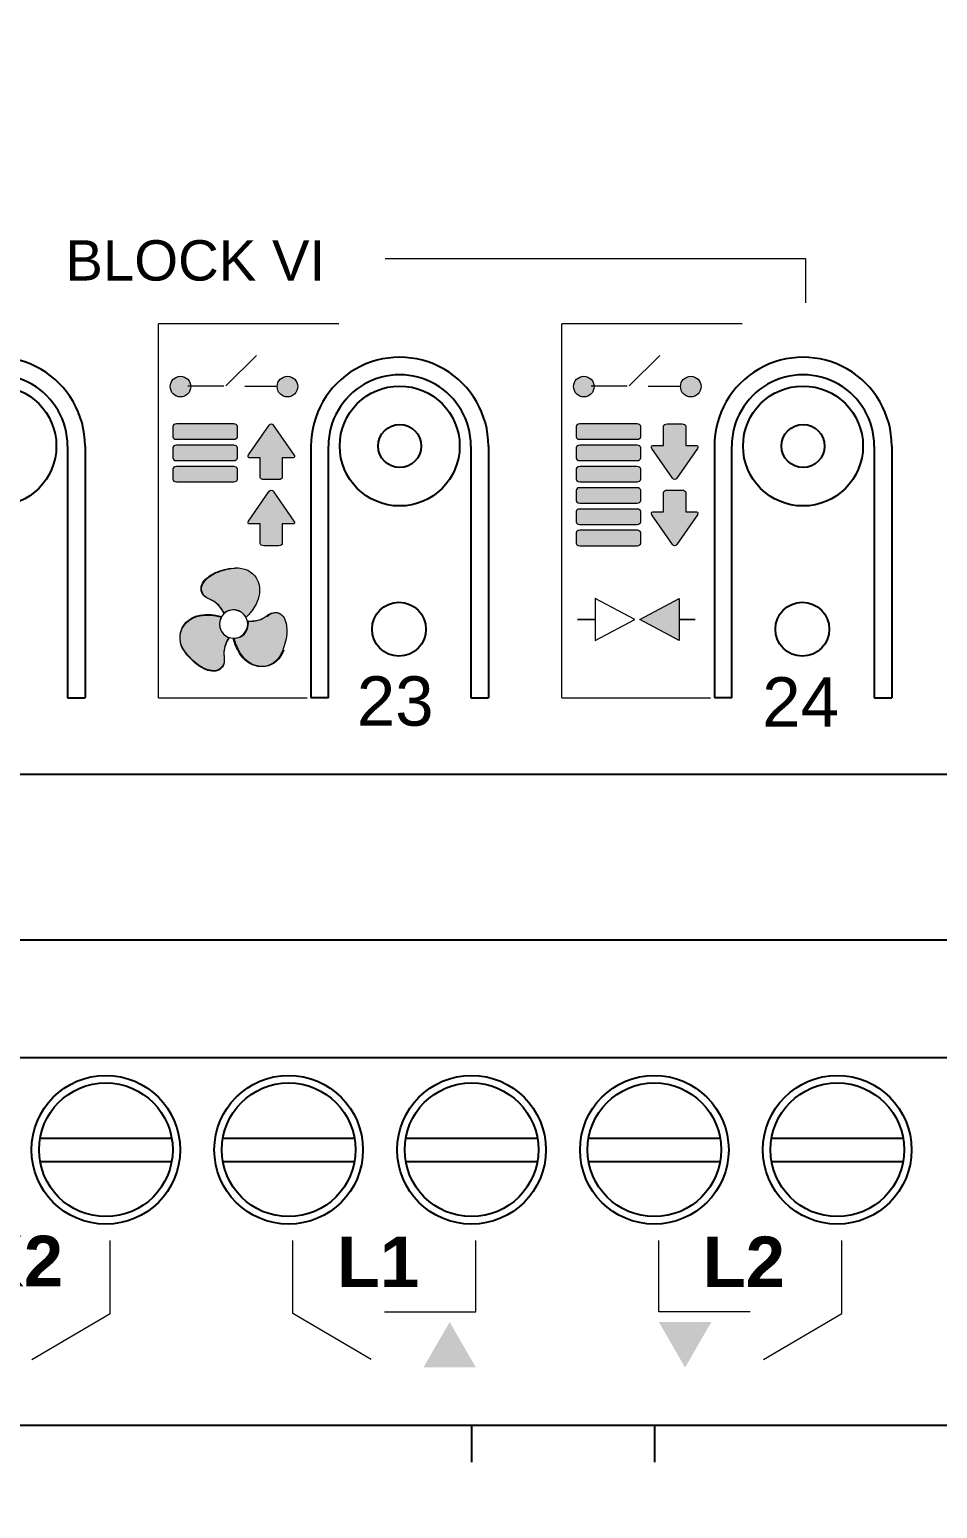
# Model space of a CAD drawing. Header units: millimetres. Extents: x -174 to 283928, y 1291 to 21053.
# Drawn here: x 10009.4 to 10040.9, y 20493.3 to 20544.6 of the extents above; entities that cross this region are included whole.
import ezdxf
from ezdxf.enums import TextEntityAlignment as Align

# ---------------------------------------------------------------- set-up
doc = ezdxf.new("R2010")
doc.units = ezdxf.units.MM
doc.layers.add('Enclosure', color=7, linetype='Continuous')
doc.layers.add('Serigraph', color=7, linetype='Continuous')
doc.styles.add('Arial Rounded', font='')
doc.styles.get("Standard").update_dxf_attribs({"font": 'arial.ttf'})
doc.styles.get('Arial Rounded').set_extended_font_data('Arial Rounded MT Bold')

# ---------------------------------------------------------------- blocks, each defined once
blk = doc.blocks.new('*U215')
at = {"ltscale": 2}
blk.add_lwpolyline([(0, 20), (0, -20), (840, -20), (840, 20), (0, 20)], dxfattribs=at)
for points in [[(690.234, 3), (706.234, 3, -0.414214), (708.234, 1), (708.234, -1, -0.414214), (706.234, -3), (690.234, -3, -0.414214), (688.234, -1), (688.234, 1, -0.414214)], [(715.234, 3), (731.234, 3, -0.414214), (733.234, 1), (733.234, -1, -0.414214), (731.234, -3), (715.234, -3, -0.414214), (713.234, -1), (713.234, 1, -0.414214)]]:
    blk.add_lwpolyline(points, format="xyb", close=True, dxfattribs=at)
blk = doc.blocks.new('ZIO-MB24_ENVOLVENTE')
at = {"layer": 'Enclosure'}
for p, q in [((155.617, -11.026), (155.617, -19.768)), ((156.223, -11.026), (156.223, -19.768)), ((164.066, -11.026), (164.066, -19.751)), ((164.673, -19.768), (164.672, -11.026)), ((169.617, -11.026), (169.617, -19.768)), ((170.223, -11.026), (170.224, -19.768)), ((178.066, -11.026), (178.066, -19.751)), ((178.673, -19.768), (178.672, -11.026)), ((183.617, -11.026), (183.617, -19.768)), ((184.223, -11.026), (184.223, -19.768)), ((211.6, -22.429), (0, -22.429)), ((190.547, -28.172), (9.504, -28.172)), ((9.504, -32.245), (190.547, -32.245)), ((0, -45), (211.6, -45))]:
    blk.add_line(p, q, dxfattribs=at)
at = {"layer": 'Enclosure', "lineweight": 25}
for p, q in [((155.617, -19.768), (156.223, -19.768)), ((164.673, -19.768), (164.066, -19.768)), ((169.617, -19.768), (170.224, -19.768)), ((178.673, -19.768), (178.066, -19.768)), ((183.617, -19.768), (184.223, -19.768))]:
    blk.add_line(p, q, dxfattribs=at)
at = {"layer": 'Enclosure'}
for points in [[(154.66, -35.046), (159.23, -35.046)], [(161.005, -35.046), (165.575, -35.046)], [(167.354, -35.046), (171.924, -35.046)], [(173.699, -35.046), (178.269, -35.046)], [(180.048, -35.046), (184.618, -35.046)], [(154.66, -35.852), (159.23, -35.852)], [(161.005, -35.852), (165.575, -35.852)], [(167.354, -35.852), (171.924, -35.852)], [(173.699, -35.852), (178.269, -35.852)], [(180.048, -35.852), (184.618, -35.852)]]:
    blk.add_lwpolyline(points, dxfattribs=at)
for centre, radius in [((153.145, -11.026), 2.081), ((167.145, -11.026), 2.081), ((181.145, -11.026), 2.081), ((167.145, -11.026), 0.746), ((181.145, -11.026), 0.746), ((167.12, -17.383), 0.936), ((181.12, -17.383), 0.936), ((156.945, -35.449), 2.58), ((156.945, -35.449), 2.32), ((163.29, -35.449), 2.58), ((163.29, -35.449), 2.32), ((169.639, -35.449), 2.58), ((169.639, -35.449), 2.32), ((175.984, -35.449), 2.58), ((175.984, -35.449), 2.32), ((182.333, -35.449), 2.58), ((182.333, -35.449), 2.32)]:
    blk.add_circle(centre, radius, dxfattribs=at)
for centre, radius, end in [((153.145, -11.026), 3.079, 179.9989), ((167.145, -11.026), 3.079, 179.9989), ((181.145, -11.026), 3.079, 179.9989), ((153.145, -11.026), 2.472, 180.0034), ((167.145, -11.026), 2.472, 180.0034), ((181.145, -11.026), 2.472, 180.0034)]:
    blk.add_arc(centre, radius, 359.9989, end, dxfattribs=at)
blk = doc.blocks.new('ZIO-MB24_SERIGRAFIA')
at = {"layer": 'Serigraph'}
h = blk.add_hatch(color=256, dxfattribs=at)
h.dxf.hatch_style = 1
h.paths.add_polyline_path([(159.892, -8.964, 1), (159.179, -8.964, 1)])
h = blk.add_hatch(color=256, dxfattribs=at)
h.dxf.hatch_style = 1
h.paths.add_polyline_path([(163.606, -8.964, 1), (162.893, -8.964, 1)])
h = blk.add_hatch(color=256, dxfattribs=at)
h.dxf.hatch_style = 1
h.paths.add_polyline_path([(173.892, -8.964, 1), (173.179, -8.964, 1)])
h = blk.add_hatch(color=256, dxfattribs=at)
h.dxf.hatch_style = 1
h.paths.add_polyline_path([(173.892, -8.964, 1), (173.179, -8.964, 1)])
h = blk.add_hatch(color=256, dxfattribs=at)
h.dxf.hatch_style = 1
h.paths.add_polyline_path([(177.606, -8.964, 1), (176.893, -8.964, 1)])
h = blk.add_hatch(color=256, dxfattribs=at)
h.dxf.hatch_style = 1
h.paths.add_polyline_path([(177.606, -8.964, 1), (176.893, -8.964, 1)])
h = blk.add_hatch(color=256, dxfattribs=at)
h.dxf.hatch_style = 2
edge = h.paths.add_edge_path()
edge.add_spline(control_points=[(159.392, -10.259), (159.324, -10.259), (159.268, -10.299), (159.268, -10.348), (159.268, -10.348), (159.268, -10.348), (159.268, -10.348), (159.268, -10.348), (159.268, -10.704), (159.268, -10.704), (159.268, -10.752), (159.324, -10.792), (159.392, -10.792), (159.392, -10.792), (159.392, -10.792), (159.392, -10.792), (159.392, -10.792), (161.386, -10.792), (161.386, -10.792), (161.454, -10.792), (161.511, -10.752), (161.511, -10.704), (161.511, -10.704), (161.511, -10.704), (161.511, -10.704), (161.511, -10.704), (161.511, -10.348), (161.511, -10.348), (161.511, -10.299), (161.454, -10.259), (161.386, -10.259), (161.386, -10.259), (161.386, -10.259), (161.386, -10.259), (161.386, -10.259), (159.392, -10.259), (159.392, -10.259)], knot_values=[0, 0, 0, 0, 1, 1, 1, 2, 2, 2, 3, 3, 3, 4, 4, 4, 5, 5, 5, 6, 6, 6, 7, 7, 7, 8, 8, 8, 9, 9, 9, 10, 10, 10, 11, 11, 11, 12, 12, 12, 12], degree=3, periodic=0)
h = blk.add_hatch(color=256, dxfattribs=at)
h.dxf.hatch_style = 2
edge = h.paths.add_edge_path()
edge.add_spline(control_points=[(163.475, -11.336), (163.475, -11.336), (162.758, -10.302), (162.758, -10.302), (162.719, -10.246), (162.656, -10.246), (162.618, -10.302), (162.618, -10.302), (161.9, -11.336), (161.9, -11.336), (161.865, -11.387), (161.877, -11.429), (161.925, -11.436), (161.925, -11.436), (162.304, -11.436), (162.304, -11.436), (162.304, -11.436), (162.304, -12.118), (162.304, -12.118), (162.304, -12.157), (162.362, -12.189), (162.432, -12.189), (162.432, -12.189), (162.943, -12.189), (162.943, -12.189), (163.013, -12.189), (163.071, -12.157), (163.071, -12.118), (163.071, -12.118), (163.071, -11.436), (163.071, -11.436), (163.071, -11.436), (163.45, -11.436), (163.45, -11.436), (163.498, -11.429), (163.51, -11.387), (163.475, -11.336)], knot_values=[0, 0, 0, 0, 1, 1, 1, 2, 2, 2, 3, 3, 3, 4, 4, 4, 5, 5, 5, 6, 6, 6, 7, 7, 7, 8, 8, 8, 9, 9, 9, 10, 10, 10, 11, 11, 11, 12, 12, 12, 12], degree=3, periodic=0)
h = blk.add_hatch(color=256, dxfattribs=at)
h.dxf.hatch_style = 2
edge = h.paths.add_edge_path()
edge.add_spline(control_points=[(173.392, -10.259), (173.324, -10.259), (173.267, -10.299), (173.267, -10.348), (173.267, -10.348), (173.267, -10.348), (173.267, -10.348), (173.267, -10.348), (173.267, -10.704), (173.267, -10.704), (173.267, -10.752), (173.324, -10.792), (173.392, -10.792), (173.392, -10.792), (173.392, -10.792), (173.392, -10.792), (173.392, -10.792), (175.386, -10.792), (175.386, -10.792), (175.454, -10.792), (175.511, -10.752), (175.511, -10.704), (175.511, -10.704), (175.511, -10.704), (175.511, -10.704), (175.511, -10.704), (175.511, -10.348), (175.511, -10.348), (175.511, -10.299), (175.454, -10.259), (175.386, -10.259), (175.386, -10.259), (175.386, -10.259), (175.386, -10.259), (175.386, -10.259), (173.392, -10.259), (173.392, -10.259)], knot_values=[0, 0, 0, 0, 1, 1, 1, 2, 2, 2, 3, 3, 3, 4, 4, 4, 5, 5, 5, 6, 6, 6, 7, 7, 7, 8, 8, 8, 9, 9, 9, 10, 10, 10, 11, 11, 11, 12, 12, 12, 12], degree=3, periodic=0)
h = blk.add_hatch(color=256, dxfattribs=at)
h.dxf.hatch_style = 2
edge = h.paths.add_edge_path()
edge.add_spline(control_points=[(175.902, -11.113), (175.902, -11.113), (176.619, -12.147), (176.619, -12.147), (176.658, -12.202), (176.721, -12.202), (176.759, -12.147), (176.759, -12.147), (177.477, -11.113), (177.477, -11.113), (177.512, -11.062), (177.5, -11.019), (177.452, -11.013), (177.452, -11.013), (177.072, -11.013), (177.072, -11.013), (177.072, -11.013), (177.072, -10.33), (177.072, -10.33), (177.072, -10.292), (177.015, -10.26), (176.945, -10.26), (176.945, -10.26), (176.434, -10.26), (176.434, -10.26), (176.364, -10.26), (176.306, -10.292), (176.306, -10.33), (176.306, -10.33), (176.306, -11.013), (176.306, -11.013), (176.306, -11.013), (175.927, -11.013), (175.927, -11.013), (175.879, -11.019), (175.867, -11.062), (175.902, -11.113)], knot_values=[0, 0, 0, 0, 1, 1, 1, 2, 2, 2, 3, 3, 3, 4, 4, 4, 5, 5, 5, 6, 6, 6, 7, 7, 7, 8, 8, 8, 9, 9, 9, 10, 10, 10, 11, 11, 11, 12, 12, 12, 12], degree=3, periodic=0)
h = blk.add_hatch(color=256, dxfattribs=at)
h.dxf.hatch_style = 2
edge = h.paths.add_edge_path()
edge.add_spline(control_points=[(159.392, -10.998), (159.324, -10.998), (159.268, -11.038), (159.268, -11.087), (159.268, -11.087), (159.268, -11.087), (159.268, -11.087), (159.268, -11.087), (159.268, -11.442), (159.268, -11.442), (159.268, -11.491), (159.324, -11.531), (159.392, -11.531), (159.392, -11.531), (159.392, -11.531), (159.392, -11.531), (159.392, -11.531), (161.386, -11.531), (161.386, -11.531), (161.454, -11.531), (161.511, -11.491), (161.511, -11.442), (161.511, -11.442), (161.511, -11.442), (161.511, -11.442), (161.511, -11.442), (161.511, -11.087), (161.511, -11.087), (161.511, -11.038), (161.454, -10.998), (161.386, -10.998), (161.386, -10.998), (161.386, -10.998), (161.386, -10.998), (161.386, -10.998), (159.392, -10.998), (159.392, -10.998)], knot_values=[0, 0, 0, 0, 1, 1, 1, 2, 2, 2, 3, 3, 3, 4, 4, 4, 5, 5, 5, 6, 6, 6, 7, 7, 7, 8, 8, 8, 9, 9, 9, 10, 10, 10, 11, 11, 11, 12, 12, 12, 12], degree=3, periodic=0)
h = blk.add_hatch(color=256, dxfattribs=at)
h.dxf.hatch_style = 2
edge = h.paths.add_edge_path()
edge.add_spline(control_points=[(173.392, -10.998), (173.324, -10.998), (173.267, -11.038), (173.267, -11.087), (173.267, -11.087), (173.267, -11.087), (173.267, -11.087), (173.267, -11.087), (173.267, -11.442), (173.267, -11.442), (173.267, -11.491), (173.324, -11.531), (173.392, -11.531), (173.392, -11.531), (173.392, -11.531), (173.392, -11.531), (173.392, -11.531), (175.386, -11.531), (175.386, -11.531), (175.454, -11.531), (175.511, -11.491), (175.511, -11.442), (175.511, -11.442), (175.511, -11.442), (175.511, -11.442), (175.511, -11.442), (175.511, -11.087), (175.511, -11.087), (175.511, -11.038), (175.454, -10.998), (175.386, -10.998), (175.386, -10.998), (175.386, -10.998), (175.386, -10.998), (175.386, -10.998), (173.392, -10.998), (173.392, -10.998)], knot_values=[0, 0, 0, 0, 1, 1, 1, 2, 2, 2, 3, 3, 3, 4, 4, 4, 5, 5, 5, 6, 6, 6, 7, 7, 7, 8, 8, 8, 9, 9, 9, 10, 10, 10, 11, 11, 11, 12, 12, 12, 12], degree=3, periodic=0)
h = blk.add_hatch(color=256, dxfattribs=at)
h.dxf.hatch_style = 2
edge = h.paths.add_edge_path()
edge.add_spline(control_points=[(159.392, -11.736), (159.324, -11.736), (159.268, -11.776), (159.268, -11.825), (159.268, -11.825), (159.268, -11.825), (159.268, -11.825), (159.268, -11.825), (159.268, -12.18), (159.268, -12.18), (159.268, -12.229), (159.324, -12.269), (159.392, -12.269), (159.392, -12.269), (159.392, -12.269), (159.392, -12.269), (159.392, -12.269), (161.386, -12.269), (161.386, -12.269), (161.454, -12.269), (161.511, -12.229), (161.511, -12.18), (161.511, -12.18), (161.511, -12.18), (161.511, -12.18), (161.511, -12.18), (161.511, -11.825), (161.511, -11.825), (161.511, -11.776), (161.454, -11.736), (161.386, -11.736), (161.386, -11.736), (161.386, -11.736), (161.386, -11.736), (161.386, -11.736), (159.392, -11.736), (159.392, -11.736)], knot_values=[0, 0, 0, 0, 1, 1, 1, 2, 2, 2, 3, 3, 3, 4, 4, 4, 5, 5, 5, 6, 6, 6, 7, 7, 7, 8, 8, 8, 9, 9, 9, 10, 10, 10, 11, 11, 11, 12, 12, 12, 12], degree=3, periodic=0)
h = blk.add_hatch(color=256, dxfattribs=at)
h.dxf.hatch_style = 2
edge = h.paths.add_edge_path()
edge.add_spline(control_points=[(173.392, -11.736), (173.324, -11.736), (173.267, -11.776), (173.267, -11.825), (173.267, -11.825), (173.267, -11.825), (173.267, -11.825), (173.267, -11.825), (173.267, -12.18), (173.267, -12.18), (173.267, -12.229), (173.324, -12.269), (173.392, -12.269), (173.392, -12.269), (173.392, -12.269), (173.392, -12.269), (173.392, -12.269), (175.386, -12.269), (175.386, -12.269), (175.454, -12.269), (175.511, -12.229), (175.511, -12.18), (175.511, -12.18), (175.511, -12.18), (175.511, -12.18), (175.511, -12.18), (175.511, -11.825), (175.511, -11.825), (175.511, -11.776), (175.454, -11.736), (175.386, -11.736), (175.386, -11.736), (175.386, -11.736), (175.386, -11.736), (175.386, -11.736), (173.392, -11.736), (173.392, -11.736)], knot_values=[0, 0, 0, 0, 1, 1, 1, 2, 2, 2, 3, 3, 3, 4, 4, 4, 5, 5, 5, 6, 6, 6, 7, 7, 7, 8, 8, 8, 9, 9, 9, 10, 10, 10, 11, 11, 11, 12, 12, 12, 12], degree=3, periodic=0)
h = blk.add_hatch(color=256, dxfattribs=at)
h.dxf.hatch_style = 2
edge = h.paths.add_edge_path()
edge.add_spline(control_points=[(163.475, -13.632), (163.475, -13.632), (162.758, -12.598), (162.758, -12.598), (162.719, -12.542), (162.656, -12.542), (162.618, -12.598), (162.618, -12.598), (161.9, -13.632), (161.9, -13.632), (161.865, -13.683), (161.877, -13.726), (161.925, -13.732), (161.925, -13.732), (162.304, -13.732), (162.304, -13.732), (162.304, -13.732), (162.304, -14.415), (162.304, -14.415), (162.304, -14.454), (162.362, -14.485), (162.432, -14.485), (162.432, -14.485), (162.943, -14.485), (162.943, -14.485), (163.013, -14.485), (163.071, -14.454), (163.071, -14.415), (163.071, -14.415), (163.071, -13.732), (163.071, -13.732), (163.071, -13.732), (163.45, -13.732), (163.45, -13.732), (163.498, -13.726), (163.51, -13.683), (163.475, -13.632)], knot_values=[0, 0, 0, 0, 1, 1, 1, 2, 2, 2, 3, 3, 3, 4, 4, 4, 5, 5, 5, 6, 6, 6, 7, 7, 7, 8, 8, 8, 9, 9, 9, 10, 10, 10, 11, 11, 11, 12, 12, 12, 12], degree=3, periodic=0)
h = blk.add_hatch(color=256, dxfattribs=at)
h.dxf.hatch_style = 2
edge = h.paths.add_edge_path()
edge.add_spline(control_points=[(173.392, -12.475), (173.324, -12.475), (173.267, -12.515), (173.267, -12.564), (173.267, -12.564), (173.267, -12.564), (173.267, -12.564), (173.267, -12.564), (173.267, -12.919), (173.267, -12.919), (173.267, -12.968), (173.324, -13.008), (173.392, -13.008), (173.392, -13.008), (173.392, -13.008), (173.392, -13.008), (173.392, -13.008), (175.386, -13.008), (175.386, -13.008), (175.454, -13.008), (175.511, -12.968), (175.511, -12.919), (175.511, -12.919), (175.511, -12.919), (175.511, -12.919), (175.511, -12.919), (175.511, -12.564), (175.511, -12.564), (175.511, -12.515), (175.454, -12.475), (175.386, -12.475), (175.386, -12.475), (175.386, -12.475), (175.386, -12.475), (175.386, -12.475), (173.392, -12.475), (173.392, -12.475)], knot_values=[0, 0, 0, 0, 1, 1, 1, 2, 2, 2, 3, 3, 3, 4, 4, 4, 5, 5, 5, 6, 6, 6, 7, 7, 7, 8, 8, 8, 9, 9, 9, 10, 10, 10, 11, 11, 11, 12, 12, 12, 12], degree=3, periodic=0)
h = blk.add_hatch(color=256, dxfattribs=at)
h.dxf.hatch_style = 2
edge = h.paths.add_edge_path()
edge.add_spline(control_points=[(175.902, -13.409), (175.902, -13.409), (176.619, -14.443), (176.619, -14.443), (176.658, -14.499), (176.721, -14.499), (176.759, -14.443), (176.759, -14.443), (177.477, -13.409), (177.477, -13.409), (177.512, -13.358), (177.5, -13.315), (177.452, -13.309), (177.452, -13.309), (177.072, -13.309), (177.072, -13.309), (177.072, -13.309), (177.072, -12.626), (177.072, -12.626), (177.072, -12.588), (177.015, -12.556), (176.945, -12.556), (176.945, -12.556), (176.434, -12.556), (176.434, -12.556), (176.364, -12.556), (176.306, -12.588), (176.306, -12.626), (176.306, -12.626), (176.306, -13.309), (176.306, -13.309), (176.306, -13.309), (175.927, -13.309), (175.927, -13.309), (175.879, -13.315), (175.867, -13.358), (175.902, -13.409)], knot_values=[0, 0, 0, 0, 1, 1, 1, 2, 2, 2, 3, 3, 3, 4, 4, 4, 5, 5, 5, 6, 6, 6, 7, 7, 7, 8, 8, 8, 9, 9, 9, 10, 10, 10, 11, 11, 11, 12, 12, 12, 12], degree=3, periodic=0)
h = blk.add_hatch(color=256, dxfattribs=at)
h.dxf.hatch_style = 2
edge = h.paths.add_edge_path()
edge.add_spline(control_points=[(173.392, -13.213), (173.324, -13.213), (173.267, -13.253), (173.267, -13.302), (173.267, -13.302), (173.267, -13.302), (173.267, -13.302), (173.267, -13.302), (173.267, -13.657), (173.267, -13.657), (173.267, -13.706), (173.324, -13.746), (173.392, -13.746), (173.392, -13.746), (173.392, -13.746), (173.392, -13.746), (173.392, -13.746), (175.386, -13.746), (175.386, -13.746), (175.454, -13.746), (175.511, -13.706), (175.511, -13.657), (175.511, -13.657), (175.511, -13.657), (175.511, -13.657), (175.511, -13.657), (175.511, -13.302), (175.511, -13.302), (175.511, -13.253), (175.454, -13.213), (175.386, -13.213), (175.386, -13.213), (175.386, -13.213), (175.386, -13.213), (175.386, -13.213), (173.392, -13.213), (173.392, -13.213)], knot_values=[0, 0, 0, 0, 1, 1, 1, 2, 2, 2, 3, 3, 3, 4, 4, 4, 5, 5, 5, 6, 6, 6, 7, 7, 7, 8, 8, 8, 9, 9, 9, 10, 10, 10, 11, 11, 11, 12, 12, 12, 12], degree=3, periodic=0)
h = blk.add_hatch(color=256, dxfattribs=at)
h.dxf.hatch_style = 2
edge = h.paths.add_edge_path()
edge.add_spline(control_points=[(173.392, -13.951), (173.324, -13.951), (173.267, -13.992), (173.267, -14.04), (173.267, -14.04), (173.267, -14.04), (173.267, -14.04), (173.267, -14.04), (173.267, -14.396), (173.267, -14.396), (173.267, -14.445), (173.324, -14.485), (173.392, -14.485), (173.392, -14.485), (173.392, -14.485), (173.392, -14.485), (173.392, -14.485), (175.386, -14.485), (175.386, -14.485), (175.454, -14.485), (175.511, -14.445), (175.511, -14.396), (175.511, -14.396), (175.511, -14.396), (175.511, -14.396), (175.511, -14.396), (175.511, -14.04), (175.511, -14.04), (175.511, -13.992), (175.454, -13.951), (175.386, -13.951), (175.386, -13.951), (175.386, -13.951), (175.386, -13.951), (175.386, -13.951), (173.392, -13.951), (173.392, -13.951)], knot_values=[0, 0, 0, 0, 1, 1, 1, 2, 2, 2, 3, 3, 3, 4, 4, 4, 5, 5, 5, 6, 6, 6, 7, 7, 7, 8, 8, 8, 9, 9, 9, 10, 10, 10, 11, 11, 11, 12, 12, 12, 12], degree=3, periodic=0)
h = blk.add_hatch(color=256, dxfattribs=at)
h.dxf.hatch_style = 2
edge = h.paths.add_edge_path()
edge.add_spline(control_points=[(161.034, -16.819), (160.954, -16.654), (160.834, -16.511), (160.702, -16.423), (160.663, -16.398), (160.618, -16.377), (160.57, -16.355), (160.445, -16.295), (160.304, -16.229), (160.258, -16.052), (160.236, -15.964), (160.251, -15.873), (160.303, -15.784), (160.392, -15.629), (160.571, -15.513), (160.669, -15.459), (160.864, -15.351), (161.092, -15.299), (161.291, -15.265), (161.623, -15.205), (161.917, -15.3), (162.096, -15.526), (162.157, -15.602), (162.208, -15.703), (162.236, -15.801), (162.321, -16.102), (162.211, -16.387), (162.103, -16.574), (162.055, -16.656), (161.999, -16.735), (161.935, -16.81), (161.887, -16.864), (161.842, -16.913), (161.797, -16.956), (161.797, -16.956), (161.653, -16.73), (161.428, -16.716), (161.224, -16.703), (161.034, -16.819), (161.034, -16.819)], knot_values=[0, 0, 0, 0, 1, 1, 1, 2, 2, 2, 3, 3, 3, 4, 4, 4, 5, 5, 5, 6, 6, 6, 7, 7, 7, 8, 8, 8, 9, 9, 9, 10, 10, 10, 11, 11, 11, 12, 12, 12, 13, 13, 13, 13], degree=3, periodic=0)
h = blk.add_hatch(color=256, dxfattribs=at)
h.dxf.hatch_style = 2
h.paths.add_polyline_path([(176.85, -16.322), (176.85, -17.771), (175.479, -17.047)])
h = blk.add_hatch(color=256, dxfattribs=at)
h.dxf.hatch_style = 2
edge = h.paths.add_edge_path()
edge.add_spline(control_points=[(161.219, -17.694), (161.116, -17.847), (161.052, -18.021), (161.042, -18.18), (161.04, -18.226), (161.044, -18.276), (161.049, -18.329), (161.06, -18.467), (161.073, -18.622), (160.942, -18.75), (160.877, -18.813), (160.791, -18.845), (160.688, -18.845), (160.509, -18.845), (160.319, -18.748), (160.223, -18.691), (160.033, -18.576), (159.874, -18.404), (159.745, -18.249), (159.527, -17.992), (159.461, -17.689), (159.568, -17.421), (159.604, -17.331), (159.665, -17.236), (159.736, -17.163), (159.954, -16.938), (160.256, -16.892), (160.472, -16.892), (160.567, -16.892), (160.663, -16.901), (160.76, -16.919), (160.831, -16.933), (160.897, -16.948), (160.956, -16.966), (160.956, -16.966), (160.832, -17.204), (160.932, -17.406), (161.023, -17.588), (161.219, -17.694), (161.219, -17.694)], knot_values=[0, 0, 0, 0, 1, 1, 1, 2, 2, 2, 3, 3, 3, 4, 4, 4, 5, 5, 5, 6, 6, 6, 7, 7, 7, 8, 8, 8, 9, 9, 9, 10, 10, 10, 11, 11, 11, 12, 12, 12, 13, 13, 13, 13], degree=3, periodic=0)
h = blk.add_hatch(color=256, dxfattribs=at)
h.dxf.hatch_style = 2
edge = h.paths.add_edge_path()
edge.add_spline(control_points=[(161.884, -17.097), (162.068, -17.11), (162.251, -17.078), (162.394, -17.007), (162.435, -16.986), (162.476, -16.958), (162.519, -16.927), (162.633, -16.849), (162.761, -16.759), (162.937, -16.808), (163.025, -16.834), (163.095, -16.892), (163.147, -16.981), (163.236, -17.136), (163.247, -17.349), (163.245, -17.461), (163.241, -17.683), (163.172, -17.907), (163.102, -18.096), (162.988, -18.413), (162.759, -18.622), (162.473, -18.663), (162.377, -18.678), (162.265, -18.671), (162.165, -18.647), (161.862, -18.57), (161.671, -18.332), (161.563, -18.145), (161.515, -18.063), (161.475, -17.974), (161.442, -17.882), (161.419, -17.813), (161.399, -17.749), (161.385, -17.688), (161.385, -17.688), (161.653, -17.677), (161.778, -17.489), (161.89, -17.319), (161.884, -17.097), (161.884, -17.097)], knot_values=[0, 0, 0, 0, 1, 1, 1, 2, 2, 2, 3, 3, 3, 4, 4, 4, 5, 5, 5, 6, 6, 6, 7, 7, 7, 8, 8, 8, 9, 9, 9, 10, 10, 10, 11, 11, 11, 12, 12, 12, 13, 13, 13, 13], degree=3, periodic=0)
h = blk.add_hatch(color=256, dxfattribs=at)
h.dxf.hatch_style = 2
h.paths.add_polyline_path([(167.968, -43.003), (168.879, -41.424), (169.79, -43.003)])
h = blk.add_hatch(color=256, dxfattribs=at)
h.dxf.hatch_style = 2
h.paths.add_polyline_path([(176.139, -41.425), (177.05, -43.004), (177.962, -41.425)])
at = {"layer": 'Serigraph', "lineweight": 9}
for p, q in [((166.635, -4.521), (181.225, -4.521)), ((181.225, -4.521), (181.225, -6.063)), ((165.034, -6.79), (158.772, -6.79)), ((158.772, -19.768), (158.772, -6.79)), ((179.034, -6.79), (172.772, -6.79)), ((172.772, -19.768), (172.772, -6.79)), ((158.772, -19.768), (163.934, -19.768)), ((172.772, -19.768), (177.934, -19.768))]:
    blk.add_line(p, q, dxfattribs=at)
at = {"layer": 'Serigraph', "lineweight": 18}
for p, q in [((162.175, -7.881), (161.114, -8.942)), ((176.175, -7.881), (175.114, -8.942)), ((176.175, -7.881), (175.114, -8.942)), ((161.036, -8.954), (159.786, -8.954)), ((162.893, -8.964), (161.769, -8.964)), ((175.036, -8.954), (173.786, -8.954)), ((175.036, -8.954), (173.786, -8.954)), ((176.893, -8.964), (175.769, -8.964)), ((176.893, -8.964), (175.769, -8.964)), ((157.09, -41.133), (157.09, -38.595)), ((163.438, -41.133), (163.438, -38.595)), ((169.79, -41.071), (169.79, -38.595)), ((176.138, -41.071), (176.138, -38.595)), ((182.49, -41.133), (182.49, -38.595)), ((154.374, -42.732), (157.09, -41.133)), ((166.154, -42.732), (163.438, -41.133)), ((166.614, -41.071), (169.79, -41.071)), ((179.314, -41.071), (176.138, -41.071)), ((179.774, -42.732), (182.49, -41.133))]:
    blk.add_line(p, q, dxfattribs=at)
at = {"layer": 'Serigraph', "lineweight": 0}
for p, q in [((173.933, -16.322), (173.933, -17.771)), ((175.305, -17.047), (173.933, -16.322)), ((175.479, -17.047), (176.85, -16.322)), ((176.85, -16.322), (176.85, -17.771)), ((161.052, -16.83), (161.052, -16.83)), ((161.884, -17.117), (161.884, -17.117)), ((173.359, -17.046), (173.321, -17.046)), ((173.321, -17.046), (173.358, -17.046)), ((173.358, -17.046), (173.933, -17.046)), ((173.933, -17.046), (173.359, -17.046)), ((173.933, -17.771), (175.305, -17.047)), ((176.85, -17.771), (175.479, -17.047)), ((177.404, -17.046), (176.85, -17.046)), ((176.85, -17.046), (177.406, -17.046))]:
    blk.add_line(p, q, dxfattribs=at)
at = {"layer": 'Serigraph', "lineweight": 5}
for centre in [(159.536, -8.964), (163.249, -8.964), (173.536, -8.964), (173.536, -8.964), (177.249, -8.964), (177.249, -8.964)]:
    blk.add_circle(centre, 0.357, dxfattribs=at)
at = {"layer": 'Serigraph', "lineweight": 0}
for points in [[(159.392, -10.259), (159.324, -10.259), (159.268, -10.299), (159.268, -10.348)], [(161.386, -10.259), (161.386, -10.259), (159.392, -10.259), (159.392, -10.259)], [(161.511, -10.348), (161.511, -10.299), (161.454, -10.259), (161.386, -10.259)], [(173.392, -10.259), (173.324, -10.259), (173.267, -10.299), (173.267, -10.348)], [(175.386, -10.259), (175.386, -10.259), (173.392, -10.259), (173.392, -10.259)], [(175.511, -10.348), (175.511, -10.299), (175.454, -10.259), (175.386, -10.259)], [(159.268, -10.348), (159.268, -10.348), (159.268, -10.704), (159.268, -10.704)], [(159.268, -10.704), (159.268, -10.752), (159.324, -10.792), (159.392, -10.792)], [(161.386, -10.792), (161.454, -10.792), (161.511, -10.752), (161.511, -10.704)], [(161.511, -10.704), (161.511, -10.704), (161.511, -10.348), (161.511, -10.348)], [(173.267, -10.348), (173.267, -10.348), (173.267, -10.704), (173.267, -10.704)], [(173.267, -10.704), (173.267, -10.752), (173.324, -10.792), (173.392, -10.792)], [(175.386, -10.792), (175.454, -10.792), (175.511, -10.752), (175.511, -10.704)], [(175.511, -10.704), (175.511, -10.704), (175.511, -10.348), (175.511, -10.348)], [(159.392, -10.998), (159.324, -10.998), (159.268, -11.038), (159.268, -11.087)], [(159.268, -11.087), (159.268, -11.087), (159.268, -11.442), (159.268, -11.442)], [(159.392, -10.792), (159.392, -10.792), (161.386, -10.792), (161.386, -10.792)], [(161.386, -10.998), (161.386, -10.998), (159.392, -10.998), (159.392, -10.998)], [(161.511, -11.087), (161.511, -11.038), (161.454, -10.998), (161.386, -10.998)], [(161.511, -11.442), (161.511, -11.442), (161.511, -11.087), (161.511, -11.087)], [(173.392, -10.998), (173.324, -10.998), (173.267, -11.038), (173.267, -11.087)], [(173.267, -11.087), (173.267, -11.087), (173.267, -11.442), (173.267, -11.442)], [(173.392, -10.792), (173.392, -10.792), (175.386, -10.792), (175.386, -10.792)], [(175.386, -10.998), (175.386, -10.998), (173.392, -10.998), (173.392, -10.998)], [(175.511, -11.087), (175.511, -11.038), (175.454, -10.998), (175.386, -10.998)], [(175.511, -11.442), (175.511, -11.442), (175.511, -11.087), (175.511, -11.087)], [(159.268, -11.442), (159.268, -11.491), (159.324, -11.531), (159.392, -11.531)], [(159.392, -11.736), (159.324, -11.736), (159.268, -11.776), (159.268, -11.825)], [(159.392, -11.531), (159.392, -11.531), (161.386, -11.531), (161.386, -11.531)], [(161.386, -11.736), (161.386, -11.736), (159.392, -11.736), (159.392, -11.736)], [(161.386, -11.531), (161.454, -11.531), (161.511, -11.491), (161.511, -11.442)], [(161.511, -11.825), (161.511, -11.776), (161.454, -11.736), (161.386, -11.736)], [(173.267, -11.442), (173.267, -11.491), (173.324, -11.531), (173.392, -11.531)], [(173.392, -11.736), (173.324, -11.736), (173.267, -11.776), (173.267, -11.825)], [(173.392, -11.531), (173.392, -11.531), (175.386, -11.531), (175.386, -11.531)], [(175.386, -11.736), (175.386, -11.736), (173.392, -11.736), (173.392, -11.736)], [(175.386, -11.531), (175.454, -11.531), (175.511, -11.491), (175.511, -11.442)], [(175.511, -11.825), (175.511, -11.776), (175.454, -11.736), (175.386, -11.736)], [(159.268, -11.825), (159.268, -11.825), (159.268, -12.18), (159.268, -12.18)], [(159.268, -12.18), (159.268, -12.229), (159.324, -12.269), (159.392, -12.269)], [(159.392, -12.269), (159.392, -12.269), (161.386, -12.269), (161.386, -12.269)], [(161.386, -12.269), (161.454, -12.269), (161.511, -12.229), (161.511, -12.18)], [(161.511, -12.18), (161.511, -12.18), (161.511, -11.825), (161.511, -11.825)], [(173.267, -11.825), (173.267, -11.825), (173.267, -12.18), (173.267, -12.18)], [(173.267, -12.18), (173.267, -12.229), (173.324, -12.269), (173.392, -12.269)], [(173.392, -12.269), (173.392, -12.269), (175.386, -12.269), (175.386, -12.269)], [(175.386, -12.269), (175.454, -12.269), (175.511, -12.229), (175.511, -12.18)], [(175.511, -12.18), (175.511, -12.18), (175.511, -11.825), (175.511, -11.825)], [(173.392, -12.475), (173.324, -12.475), (173.267, -12.515), (173.267, -12.564)], [(173.267, -12.564), (173.267, -12.564), (173.267, -12.919), (173.267, -12.919)], [(175.386, -12.475), (175.386, -12.475), (173.392, -12.475), (173.392, -12.475)], [(175.511, -12.564), (175.511, -12.515), (175.454, -12.475), (175.386, -12.475)], [(175.511, -12.919), (175.511, -12.919), (175.511, -12.564), (175.511, -12.564)], [(173.267, -12.919), (173.267, -12.968), (173.324, -13.008), (173.392, -13.008)], [(173.392, -13.213), (173.324, -13.213), (173.267, -13.253), (173.267, -13.302)], [(173.267, -13.302), (173.267, -13.302), (173.267, -13.657), (173.267, -13.657)], [(173.392, -13.008), (173.392, -13.008), (175.386, -13.008), (175.386, -13.008)], [(175.386, -13.213), (175.386, -13.213), (173.392, -13.213), (173.392, -13.213)], [(175.386, -13.008), (175.454, -13.008), (175.511, -12.968), (175.511, -12.919)], [(175.511, -13.302), (175.511, -13.253), (175.454, -13.213), (175.386, -13.213)], [(175.511, -13.657), (175.511, -13.657), (175.511, -13.302), (175.511, -13.302)], [(173.267, -13.657), (173.267, -13.706), (173.324, -13.746), (173.392, -13.746)], [(173.392, -13.746), (173.392, -13.746), (175.386, -13.746), (175.386, -13.746)], [(175.386, -13.746), (175.454, -13.746), (175.511, -13.706), (175.511, -13.657)], [(173.392, -13.951), (173.324, -13.951), (173.267, -13.992), (173.267, -14.04)], [(173.267, -14.04), (173.267, -14.04), (173.267, -14.396), (173.267, -14.396)], [(175.386, -13.951), (175.386, -13.951), (173.392, -13.951), (173.392, -13.951)], [(175.511, -14.04), (175.511, -13.992), (175.454, -13.951), (175.386, -13.951)], [(175.511, -14.396), (175.511, -14.396), (175.511, -14.04), (175.511, -14.04)], [(173.267, -14.396), (173.267, -14.445), (173.324, -14.485), (173.392, -14.485)], [(173.392, -14.485), (173.392, -14.485), (175.386, -14.485), (175.386, -14.485)], [(175.386, -14.485), (175.454, -14.485), (175.511, -14.445), (175.511, -14.396)], [(160.669, -15.459), (160.864, -15.351), (161.092, -15.299), (161.291, -15.265)], [(161.309, -15.275), (161.64, -15.215), (161.935, -15.31), (162.114, -15.536)], [(160.258, -16.052), (160.236, -15.964), (160.251, -15.873), (160.303, -15.784)], [(160.303, -15.784), (160.392, -15.629), (160.571, -15.513), (160.669, -15.459)], [(162.114, -15.536), (162.175, -15.612), (162.226, -15.713), (162.254, -15.811)], [(162.254, -15.811), (162.339, -16.112), (162.228, -16.397), (162.121, -16.584)], [(160.57, -16.355), (160.445, -16.295), (160.304, -16.229), (160.258, -16.052)], [(160.702, -16.423), (160.663, -16.398), (160.618, -16.377), (160.57, -16.355)], [(161.034, -16.819), (160.954, -16.654), (160.834, -16.511), (160.702, -16.423)], [(160.76, -16.919), (160.831, -16.933), (160.897, -16.948), (160.956, -16.966)], [(161.428, -16.716), (161.224, -16.703), (161.034, -16.819), (161.034, -16.819)], [(161.814, -16.966), (161.814, -16.966), (161.67, -16.74), (161.445, -16.726)], [(161.953, -16.82), (161.905, -16.874), (161.859, -16.923), (161.814, -16.966)], [(162.121, -16.584), (162.073, -16.666), (162.017, -16.745), (161.953, -16.82)], [(162.537, -16.937), (162.651, -16.859), (162.779, -16.769), (162.955, -16.818)], [(159.745, -18.249), (159.527, -17.992), (159.461, -17.689), (159.568, -17.421)], [(159.568, -17.421), (159.604, -17.331), (159.665, -17.236), (159.736, -17.163)], [(160.956, -16.966), (160.956, -16.966), (160.832, -17.204), (160.932, -17.406)], [(160.932, -17.406), (161.023, -17.588), (161.219, -17.694), (161.219, -17.694)], [(161.795, -17.499), (161.908, -17.329), (161.902, -17.107), (161.902, -17.107)], [(161.884, -17.097), (162.068, -17.11), (162.251, -17.078), (162.394, -17.007)], [(161.219, -17.694), (161.116, -17.847), (161.052, -18.021), (161.042, -18.18)], [(161.403, -17.698), (161.403, -17.698), (161.671, -17.687), (161.795, -17.499)], [(161.46, -17.892), (161.436, -17.823), (161.417, -17.759), (161.403, -17.698)], [(161.58, -18.155), (161.533, -18.073), (161.493, -17.984), (161.46, -17.892)], [(160.223, -18.691), (160.033, -18.576), (159.874, -18.404), (159.745, -18.249)], [(161.049, -18.329), (161.06, -18.467), (161.073, -18.622), (160.942, -18.75)], [(161.042, -18.18), (161.04, -18.226), (161.044, -18.276), (161.049, -18.329)], [(162.183, -18.657), (161.88, -18.58), (161.689, -18.342), (161.58, -18.155)], [(163.12, -18.106), (163.006, -18.423), (162.777, -18.632), (162.491, -18.673)], [(162.491, -18.673), (162.395, -18.688), (162.282, -18.681), (162.183, -18.657)]]:
    blk.add_open_spline(points, degree=3, dxfattribs=at)
for points, knots in [([(163.475, -11.336), (163.475, -11.336), (162.758, -10.302), (162.758, -10.302), (162.719, -10.246), (162.656, -10.246), (162.618, -10.302), (162.618, -10.302), (161.9, -11.336), (161.9, -11.336), (161.865, -11.387), (161.877, -11.429), (161.925, -11.436), (161.925, -11.436), (162.304, -11.436), (162.304, -11.436), (162.304, -11.436), (162.304, -12.118), (162.304, -12.118), (162.304, -12.157), (162.362, -12.189), (162.432, -12.189), (162.432, -12.189), (162.943, -12.189), (162.943, -12.189), (163.013, -12.189), (163.071, -12.157), (163.071, -12.118), (163.071, -12.118), (163.071, -11.436), (163.071, -11.436), (163.071, -11.436), (163.45, -11.436), (163.45, -11.436), (163.498, -11.429), (163.51, -11.387), (163.475, -11.336)], [0, 0, 0, 0, 1, 1, 1, 2, 2, 2, 3, 3, 3, 4, 4, 4, 5, 5, 5, 6, 6, 6, 7, 7, 7, 8, 8, 8, 9, 9, 9, 10, 10, 10, 11, 11, 11, 12, 12, 12, 12]), ([(175.902, -11.113), (175.902, -11.113), (176.619, -12.147), (176.619, -12.147), (176.658, -12.202), (176.721, -12.202), (176.759, -12.147), (176.759, -12.147), (177.477, -11.113), (177.477, -11.113), (177.512, -11.062), (177.5, -11.019), (177.452, -11.013), (177.452, -11.013), (177.072, -11.013), (177.072, -11.013), (177.072, -11.013), (177.072, -10.33), (177.072, -10.33), (177.072, -10.292), (177.015, -10.26), (176.945, -10.26), (176.945, -10.26), (176.434, -10.26), (176.434, -10.26), (176.364, -10.26), (176.306, -10.292), (176.306, -10.33), (176.306, -10.33), (176.306, -11.013), (176.306, -11.013), (176.306, -11.013), (175.927, -11.013), (175.927, -11.013), (175.879, -11.019), (175.867, -11.062), (175.902, -11.113)], [0, 0, 0, 0, 1, 1, 1, 2, 2, 2, 3, 3, 3, 4, 4, 4, 5, 5, 5, 6, 6, 6, 7, 7, 7, 8, 8, 8, 9, 9, 9, 10, 10, 10, 11, 11, 11, 12, 12, 12, 12]), ([(163.475, -13.632), (163.475, -13.632), (162.758, -12.598), (162.758, -12.598), (162.719, -12.542), (162.656, -12.542), (162.618, -12.598), (162.618, -12.598), (161.9, -13.632), (161.9, -13.632), (161.865, -13.683), (161.877, -13.726), (161.925, -13.732), (161.925, -13.732), (162.304, -13.732), (162.304, -13.732), (162.304, -13.732), (162.304, -14.415), (162.304, -14.415), (162.304, -14.454), (162.362, -14.485), (162.432, -14.485), (162.432, -14.485), (162.943, -14.485), (162.943, -14.485), (163.013, -14.485), (163.071, -14.454), (163.071, -14.415), (163.071, -14.415), (163.071, -13.732), (163.071, -13.732), (163.071, -13.732), (163.45, -13.732), (163.45, -13.732), (163.498, -13.726), (163.51, -13.683), (163.475, -13.632)], [0, 0, 0, 0, 1, 1, 1, 2, 2, 2, 3, 3, 3, 4, 4, 4, 5, 5, 5, 6, 6, 6, 7, 7, 7, 8, 8, 8, 9, 9, 9, 10, 10, 10, 11, 11, 11, 12, 12, 12, 12]), ([(175.902, -13.409), (175.902, -13.409), (176.619, -14.443), (176.619, -14.443), (176.658, -14.499), (176.721, -14.499), (176.759, -14.443), (176.759, -14.443), (177.477, -13.409), (177.477, -13.409), (177.512, -13.358), (177.5, -13.315), (177.452, -13.309), (177.452, -13.309), (177.072, -13.309), (177.072, -13.309), (177.072, -13.309), (177.072, -12.626), (177.072, -12.626), (177.072, -12.588), (177.015, -12.556), (176.945, -12.556), (176.945, -12.556), (176.434, -12.556), (176.434, -12.556), (176.364, -12.556), (176.306, -12.588), (176.306, -12.626), (176.306, -12.626), (176.306, -13.309), (176.306, -13.309), (176.306, -13.309), (175.927, -13.309), (175.927, -13.309), (175.879, -13.315), (175.867, -13.358), (175.902, -13.409)], [0, 0, 0, 0, 1, 1, 1, 2, 2, 2, 3, 3, 3, 4, 4, 4, 5, 5, 5, 6, 6, 6, 7, 7, 7, 8, 8, 8, 9, 9, 9, 10, 10, 10, 11, 11, 11, 12, 12, 12, 12]), ([(161.052, -16.83), (160.972, -16.664), (160.852, -16.521), (160.719, -16.434), (160.68, -16.408), (160.634, -16.387), (160.588, -16.365), (160.462, -16.306), (160.319, -16.239), (160.277, -16.063), (160.253, -15.974), (160.269, -15.884), (160.319, -15.795), (160.41, -15.638), (160.588, -15.524), (160.687, -15.469), (160.881, -15.362), (161.11, -15.31), (161.308, -15.274), (161.641, -15.214), (161.935, -15.31), (162.114, -15.536), (162.175, -15.612), (162.225, -15.712), (162.253, -15.811), (162.338, -16.113), (162.229, -16.397), (162.121, -16.584), (162.073, -16.666), (162.017, -16.745), (161.953, -16.819), (161.904, -16.875), (161.859, -16.923), (161.814, -16.966)], [0, 0, 0, 0, 1, 1, 1, 2, 2, 2, 3, 3, 3, 4, 4, 4, 5, 5, 5, 6, 6, 6, 7, 7, 7, 8, 8, 8, 9, 9, 9, 10, 10, 10, 11, 11, 11, 11]), ([(161.219, -17.673), (161.116, -17.827), (161.052, -18.001), (161.042, -18.16), (161.04, -18.206), (161.044, -18.257), (161.049, -18.308), (161.06, -18.447), (161.073, -18.602), (160.942, -18.729), (160.877, -18.794), (160.791, -18.826), (160.688, -18.826), (160.509, -18.826), (160.319, -18.728), (160.223, -18.67), (160.033, -18.556), (159.874, -18.384), (159.745, -18.229), (159.527, -17.972), (159.461, -17.669), (159.568, -17.4), (159.604, -17.31), (159.665, -17.216), (159.736, -17.143), (159.954, -16.918), (160.256, -16.872), (160.472, -16.872), (160.567, -16.872), (160.663, -16.88), (160.76, -16.898), (160.831, -16.912), (160.897, -16.928), (160.956, -16.945)], [0, 0, 0, 0, 1, 1, 1, 2, 2, 2, 3, 3, 3, 4, 4, 4, 5, 5, 5, 6, 6, 6, 7, 7, 7, 8, 8, 8, 9, 9, 9, 10, 10, 10, 11, 11, 11, 11]), ([(159.736, -17.163), (159.954, -16.938), (160.256, -16.892), (160.472, -16.892), (160.567, -16.892), (160.663, -16.901), (160.76, -16.919)], [8, 8, 8, 8, 9, 9, 9, 10, 10, 10, 10]), ([(161.87, -17.204), (161.87, -17.475), (161.65, -17.693), (161.379, -17.693), (161.108, -17.693), (160.888, -17.475), (160.888, -17.204), (160.888, -16.932), (161.108, -16.713), (161.379, -16.713), (161.65, -16.713), (161.87, -16.932), (161.87, -17.204)], [0, 0, 0, 0, 1, 1, 1, 2, 2, 2, 3, 3, 3, 4, 4, 4, 4]), ([(161.866, -17.107), (162.05, -17.12), (162.234, -17.087), (162.376, -17.017), (162.418, -16.995), (162.459, -16.967), (162.502, -16.937), (162.615, -16.859), (162.744, -16.768), (162.919, -16.819), (163.007, -16.843), (163.078, -16.902), (163.13, -16.991), (163.219, -17.146), (163.229, -17.358), (163.227, -17.471), (163.224, -17.693), (163.153, -17.917), (163.085, -18.107), (162.971, -18.424), (162.741, -18.632), (162.456, -18.674), (162.359, -18.689), (162.247, -18.681), (162.149, -18.657), (161.845, -18.58), (161.653, -18.342), (161.545, -18.156), (161.499, -18.073), (161.458, -17.984), (161.425, -17.891), (161.401, -17.822), (161.382, -17.759), (161.367, -17.698)], [0, 0, 0, 0, 1, 1, 1, 2, 2, 2, 3, 3, 3, 4, 4, 4, 5, 5, 5, 6, 6, 6, 7, 7, 7, 8, 8, 8, 9, 9, 9, 10, 10, 10, 11, 11, 11, 11]), ([(160.942, -18.75), (160.877, -18.813), (160.791, -18.845), (160.688, -18.845), (160.509, -18.845), (160.319, -18.748), (160.223, -18.691)], [3, 3, 3, 3, 4, 4, 4, 5, 5, 5, 5])]:
    blk.add_open_spline(points, degree=3, knots=knots, dxfattribs=at)
at = {"layer": 'Serigraph'}
for s, p in [('23', (165.657, -20.732)), ('24', (179.728, -20.763))]:
    blk.add_text(s, height=1.7143, dxfattribs=at).set_placement(p)
at = {"layer": 'Serigraph', "style": 'Arial Rounded'}
for s, p in [('K2', (152.332, -40.183)), ('L1', (164.963, -40.213)), ('L2', (177.66, -40.213))]:
    blk.add_text(s, height=1.7525, dxfattribs=at).set_placement(p)
at = {"layer": 'Serigraph', "insert": (160.049, -4.595), "char_height": 1.4, "attachment_point": 5}
blk.add_mtext_dynamic_manual_height_columns('\\pxqc;BLOCK VI', width=10.43756, gutter_width=12.5, heights=[0], dxfattribs=at)
blk = doc.blocks.new('ZIO-MB24_ATT_DEF')
blk.add_wipeout([(0, 45), (211.6, 45), (211.6, -45), (0, -45)])
for p, q in [((169.639, -45), (169.639, -46.289)), ((175.984, -45), (175.984, -46.289))]:
    blk.add_line(p, q)
at = {"layer": 'Enclosure'}
blk.add_blockref('ZIO-MB24_ENVOLVENTE', (0, 0), dxfattribs=at)
at = {"layer": 'Serigraph'}
blk.add_blockref('ZIO-MB24_SERIGRAFIA', (0, 0), dxfattribs=at)
at = {"color": 3, "flags": 2}
blk.add_attdef('REFERENCE', text='', height=2.5, dxfattribs=at).set_placement((35.324, 28.944), align=Align.CENTER)
at = {"color": 3}
blk.add_attdef('PHYSICAL_ADD.', text='', height=2.5, dxfattribs=at).set_placement((160.052, 28.959), align=Align.CENTER)

msp = doc.modelspace()

# ---------------------------------------------------------------- linework, layer by layer
at = {"layer": 'Defpoints', "color": 6}
msp.add_lwpolyline([(10161.853, 20469.172), (9321.826, 20469.172), (9321.826, 20499.172), (10161.853, 20499.172)], close=True, dxfattribs=at)

# ---------------------------------------------------------------- block references
at = {"color": 1}
msp.add_blockref('*U215', (9321.853, 20541.172), dxfattribs=at)

# ---------------------------------------------------------------- next in the draw order: block references
msp.add_blockref('ZIO-MB24_ATT_DEF', (9855.087, 20541.172))

doc.saveas('drawing.dxf')
